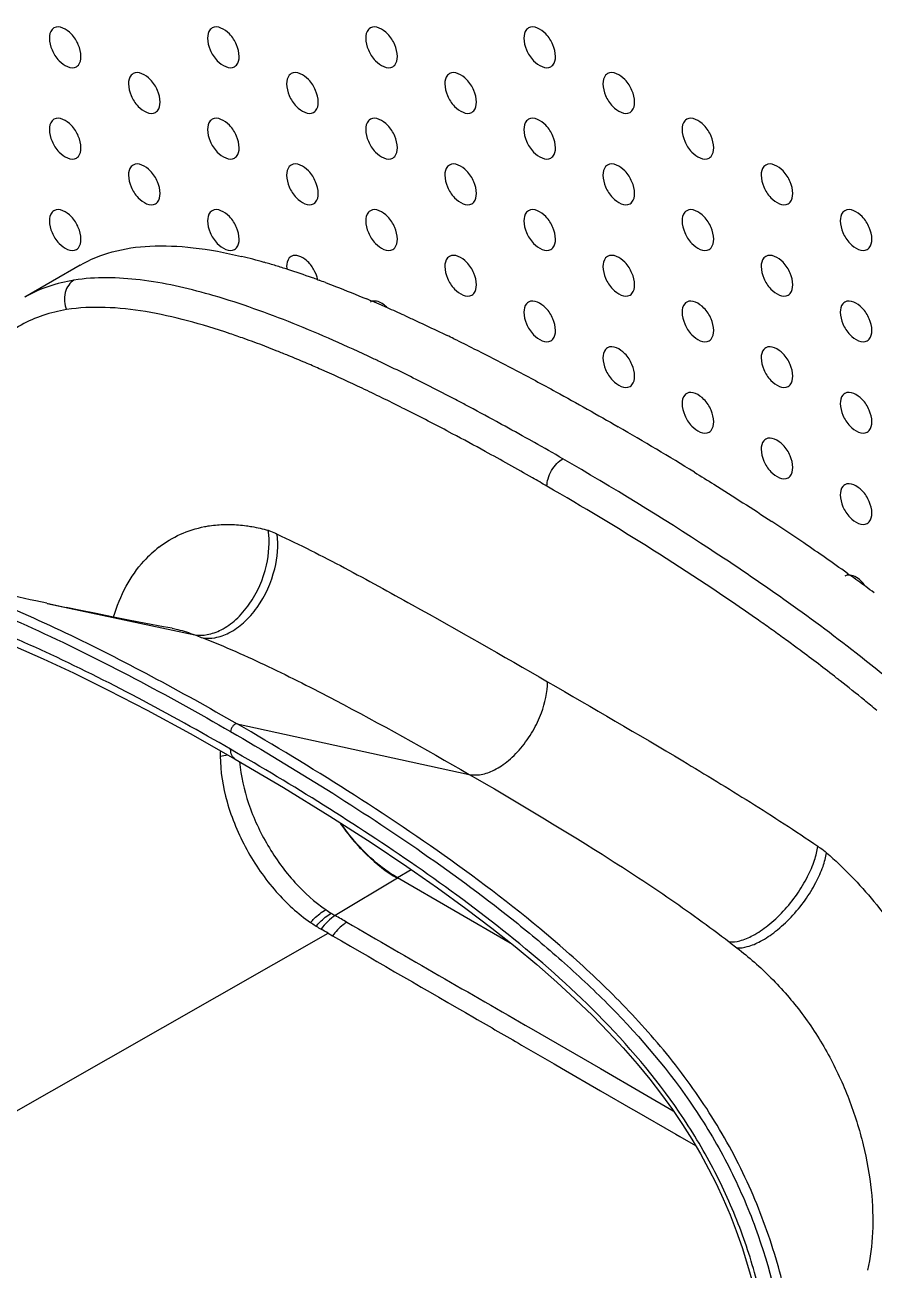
# Model space of a CAD drawing. Header units: millimetres. Extents: x 0 to 1189, y 0 to 841.
# Drawn here: x 313 to 351, y 363.6 to 419.3 of the extents above; entities that cross this region are included whole.
import ezdxf

# ---------------------------------------------------------------- set-up
doc = ezdxf.new("R2010")
doc.units = ezdxf.units.MM
doc.header["$LTSCALE"] = 65.395
doc.layers.get('0').update_dxf_attribs({"linetype": 'CONTINUOUS'})
doc.layers.add('AXIS', color=7, linetype='CONTINUOUS')

msp = doc.modelspace()

# ---------------------------------------------------------------- linework, layer by layer
at = {"color": 7, "linetype": 'Continuous'}
for p, q in [((315.464, 408.545), (312.999, 407.122)), ((326.087, 407.898), (326.149, 407.876)), ((326.087, 407.897), (326.149, 407.875)), ((349.753, 394.79), (349.882, 394.698)), ((349.753, 394.79), (349.882, 394.697)), ((313.981, 393.439), (314.838, 393.258)), ((329.649, 381.182), (334.688, 378.273))]:
    msp.add_line(p, q, dxfattribs=at)
at = {"color": 9, "linetype": 'Continuous'}
for p, q in [((324.87, 404.471), (324.766, 404.514)), ((324.87, 404.471), (324.766, 404.513)), ((326.403, 403.816), (326.238, 403.888)), ((326.403, 403.816), (326.238, 403.887)), ((329.948, 402.133), (329.884, 402.165)), ((329.948, 402.133), (329.884, 402.165)), ((334.312, 401.436), (334.088, 401.559)), ((334.312, 401.435), (334.088, 401.559)), ((332.106, 401.019), (331.856, 401.152)), ((332.106, 401.019), (331.856, 401.151)), ((335.774, 400.623), (335.541, 400.755)), ((335.774, 400.622), (335.541, 400.755)), ((313.997, 393.435), (320.599, 392.027)), ((347.65, 391.344), (347.527, 391.435)), ((347.65, 391.344), (347.527, 391.434)), ((322.487, 388.051), (332.864, 385.794)), ((329.649, 381.182), (330.268, 381.539)), ((329.649, 381.153), (326.871, 379.482)), ((304.618, 366.191), (326.554, 378.697)), ((326.554, 378.697), (326.757, 378.579)), ((335.626, 374.437), (338.732, 372.644)), ((335.2, 373.7), (336.658, 372.859)), ((336.658, 372.859), (336.989, 372.668)), ((336.989, 372.668), (338.736, 371.659)), ((338.732, 372.644), (340.619, 371.554)), ((338.736, 371.659), (340.179, 370.826)), ((340.619, 371.554), (341.986, 370.763)), ((340.179, 370.826), (340.237, 370.793)), ((340.237, 370.793), (342.101, 369.718)), ((342.101, 369.718), (342.272, 369.619)), ((342.101, 369.718), (342.272, 369.619)), ((342.272, 369.619), (342.983, 369.209))]:
    msp.add_line(p, q, dxfattribs=at)
at = {"color": 7, "linetype": 'Continuous'}
for points in [[(313.981, 393.439), (313.492, 393.544), (313.234, 393.6), (312.987, 393.655), (312.734, 393.711), (312.471, 393.77), (312.203, 393.831)], [(308.048, 393.099), (308.566, 392.958), (309.449, 392.688), (310.398, 392.363), (311.422, 391.976), (312.562, 391.509), (313.809, 390.961), (315.172, 390.325), (316.716, 389.564), (318.463, 388.659), (320.391, 387.614), (322.394, 386.48)], [(319.58, 392.321), (319.202, 392.391), (318.404, 392.543), (317.634, 392.692), (316.892, 392.838), (316.178, 392.982), (315.493, 393.122), (314.838, 393.258)], [(322.394, 386.48), (324.56, 385.203), (326.625, 383.932), (328.472, 382.747), (330.068, 381.679), (331.446, 380.719), (332.705, 379.804), (333.866, 378.924), (334.91, 378.097), (335.878, 377.294), (336.778, 376.51), (337.601, 375.755), (338.371, 375.012), (339.088, 374.282), (339.749, 373.569), (340.366, 372.864), (340.937, 372.17), (341.463, 371.489), (341.952, 370.813), (342.402, 370.148), (342.815, 369.494), (343.203, 368.835), (343.566, 368.171), (343.902, 367.506), (344.221, 366.822), (344.52, 366.119), (344.799, 365.4), (345.063, 364.649), (345.309, 363.866), (345.534, 363.054)]]:
    msp.add_lwpolyline(points, dxfattribs=at)
for centre, radius, start, end in [((316.883, 384.638), 24.984, 74.1794, 76.5794), ((315.781, 380.65), 29.122, 73.1643, 74.2323), ((314.956, 377.907), 31.987, 72.1755, 73.1729), ((313.592, 373.671), 36.436, 70.3327, 72.1727), ((312.008, 369.153), 41.224, 70.0299, 70.3723), ((311.294, 367.195), 43.308, 69.5411, 69.9397), ((305.566, 352.766), 58.834, 67.02921, 67.28988), ((304.526, 350.316), 61.495, 66.60745, 67.02801), ((303.415, 347.744), 64.297, 66.3527, 66.60865), ((301.91, 344.314), 68.043, 65.6577, 66.35066), ((292.089, 323.274), 91.263, 63.94578, 64.15797), ((266.892, 275.512), 145.273, 58.43919, 60.0042), ((282.768, 300.523), 115.646, 55.77182, 56.62571), ((290.095, 311.303), 102.611, 54.45119, 55.76864), ((296.992, 321.006), 90.707, 53.78304, 54.33233), ((299.268, 324.118), 86.851, 53.47287, 53.78126)]:
    msp.add_arc(centre, radius, start, end, dxfattribs=at)
at = {"color": 9, "linetype": 'Continuous'}
for centre, radius, start, end in [((315.877, 402.115), 5.775, 119.4736, 119.8874), ((315.881, 402.108), 5.783, 119.1568, 119.4736), ((313.475, 379.801), 28.519, 73.7535, 74.1529), ((310.027, 369.454), 38.024, 70.3691, 71.3787), ((302.895, 351.05), 57.765, 66.83235, 67.63993), ((300.799, 346.142), 63.101, 66.22511, 66.83589), ((292.946, 328.78), 83.57, 64.60634, 64.77715), ((288.378, 319.275), 94.115, 63.25946, 64.57553), ((295.626, 334.58), 75.768, 64.64562, 66.03408), ((290.92, 324.619), 86.784, 64.00414, 64.65363), ((281.045, 304.737), 110.398, 62.39958, 63.25557), ((287.418, 317.439), 94.773, 63.37918, 64.00394), ((278.105, 299.101), 116.755, 62.12891, 62.40244), ((274.82, 292.912), 123.761, 61.38728, 62.12422), ((280.306, 303.346), 110.558, 62.20792, 63.32009), ((268.706, 281.722), 136.512, 60.6866, 61.27637), ((273.567, 290.612), 124.966, 61.29989, 62.06701), ((265.939, 276.754), 140.785, 60.3021, 61.28552), ((261.755, 269.371), 150.685, 60.02345, 60.57945), ((260.072, 266.442), 152.649, 60.02572, 60.30674), ((322.19, 391.818), 5.223, 132.7257, 137.7819), ((322.058, 391.96), 5.028, 127.5498, 132.7177), ((291.797, 315.759), 93.984, 54.47224, 54.93049), ((294.127, 319.023), 89.973, 53.99133, 54.47214), ((295.866, 321.418), 87.013, 53.57937, 53.99062), ((299.784, 326.667), 80.463, 52.03085, 53.49612), ((303.776, 331.804), 73.958, 51.86682, 52.02012), ((307.3, 336.262), 68.275, 50.71868, 51.8834), ((310.635, 340.343), 63.004, 50.06379, 50.71635), ((327.374, 386.616), 5.643, 177.5987, 180.0245), ((321.484, 389.105), 2.504, 275.6675, 283.3136), ((231.586, 212.483), 192.27, 60.11372, 60.29229), ((238.335, 226.348), 176.047, 59.92676, 60.04487)]:
    msp.add_arc(centre, radius, start, end, dxfattribs=at)
at = {"color": 7, "linetype": 'Continuous'}
for points, knots in [([(315.464, 408.545), (315.913, 408.804), (316.933, 409.22), (318.66, 409.462), (320.612, 409.367), (321.969, 409.11), (322.682, 408.94)], [0, 0, 0, 0, 0.210385, 0.441023, 0.702336, 1, 1, 1, 1]), ([(326.432, 407.771), (326.584, 407.715), (327.203, 407.48), (327.818, 407.232), (328.28, 407.039)], [0, 0, 0, 0, 0.244367, 1, 1, 1, 1]), ([(329.956, 406.308), (330.114, 406.236), (330.755, 405.944), (331.392, 405.642), (331.87, 405.411)], [0, 0, 0, 0, 0.24613, 1, 1, 1, 1]), ([(332.174, 405.263), (332.474, 405.116), (333.698, 404.509), (334.91, 403.878), (335.819, 403.39)], [0, 0, 0, 0, 0.244916, 1, 1, 1, 1]), ([(335.819, 403.39), (336.127, 403.225), (337.368, 402.552), (338.599, 401.859), (339.519, 401.328)], [0, 0, 0, 0, 0.247209, 1, 1, 1, 1]), ([(342.928, 399.297), (343.22, 399.118), (344.381, 398.399), (345.531, 397.662), (346.385, 397.099)], [0, 0, 0, 0, 0.250715, 1, 1, 1, 1]), ([(320.953, 391.891), (321.132, 391.866), (321.54, 391.879), (322.175, 392.11), (322.824, 392.575), (323.621, 393.488), (324.234, 394.847), (324.337, 396.021), (324.272, 396.535)], [0, 0, 0, 0, 0.085079, 0.188727, 0.313883, 0.457389, 0.755832, 1, 1, 1, 1]), ([(322.487, 388.051), (322.457, 388.057), (322.381, 388.032), (322.284, 387.955), (322.221, 387.835), (322.196, 387.747), (322.196, 387.706)], [0, 0, 0, 0, 0.186596, 0.450629, 0.74933, 1, 1, 1, 1]), ([(327.077, 383.642), (327.434, 383.122), (328.204, 382.192), (329.155, 381.438), (329.649, 381.153)], [0, 0, 0, 0, 0.524751, 1, 1, 1, 1]), ([(329.649, 381.182), (329.415, 381.317), (328.439, 381.979), (327.632, 382.872), (327.115, 383.615)], [0, 0, 0, 0, 0.230328, 1, 1, 1, 1]), ([(344.482, 378.307), (344.64, 378.298), (345.013, 378.35), (345.605, 378.601), (346.264, 379.048), (346.927, 379.672), (347.522, 380.412), (347.988, 381.184), (348.298, 381.907), (348.416, 382.371), (348.447, 382.58)], [0, 0, 0, 0, 0.0766, 0.179295, 0.309716, 0.461181, 0.619661, 0.769055, 0.89742, 1, 1, 1, 1])]:
    msp.add_open_spline(points, degree=3, knots=knots, dxfattribs=at)
at = {"color": 9, "linetype": 'Continuous'}
for points, knots in [([(315.191, 407.877), (314.81, 407.816), (314.075, 407.64), (313.382, 407.336), (313.063, 407.158)], [0, 0, 0, 0, 0.514113, 1, 1, 1, 1]), ([(315.191, 407.877), (315.1, 407.824), (314.926, 407.66), (314.779, 407.319), (314.754, 406.931), (314.817, 406.676), (314.865, 406.561)], [0, 0, 0, 0, 0.216293, 0.471754, 0.744658, 1, 1, 1, 1]), ([(321.262, 407.235), (320.242, 407.525), (318.243, 407.98), (316.164, 408.034), (315.191, 407.877)], [0, 0, 0, 0, 0.518258, 1, 1, 1, 1]), ([(328.558, 404.382), (327.385, 404.934), (325.055, 405.966), (322.654, 406.831), (321.453, 407.18)], [0, 0, 0, 0, 0.509006, 1, 1, 1, 1]), ([(314.865, 406.561), (314.506, 406.503), (313.804, 406.337), (312.817, 405.903), (311.934, 405.283), (311.435, 404.761), (311.208, 404.479)], [0, 0, 0, 0, 0.25306, 0.500294, 0.747206, 1, 1, 1, 1]), ([(322.168, 405.487), (321.539, 405.699), (320.294, 406.081), (318.429, 406.5), (316.618, 406.704), (315.43, 406.652), (314.865, 406.561)], [0, 0, 0, 0, 0.267372, 0.524516, 0.769178, 1, 1, 1, 1]), ([(324.766, 404.514), (324.602, 404.581), (323.951, 404.843), (323.295, 405.092), (322.801, 405.268)], [0, 0, 0, 0, 0.252304, 1, 1, 1, 1]), ([(336.337, 398.674), (336.337, 398.785), (336.379, 399.03), (336.531, 399.379), (336.757, 399.685), (336.948, 399.843), (337.044, 399.899)], [0, 0, 0, 0, 0.227123, 0.500001, 0.772878, 1, 1, 1, 1]), ([(350.158, 391.21), (348.047, 392.86), (343.745, 395.877), (339.267, 398.615), (337.044, 399.899)], [0, 0, 0, 0, 0.510688, 1, 1, 1, 1]), ([(345.797, 392.68), (344.25, 393.766), (341.133, 395.825), (337.934, 397.752), (336.337, 398.674)], [0, 0, 0, 0, 0.506202, 1, 1, 1, 1]), ([(318.993, 395.947), (319.289, 396.173), (319.937, 396.564), (320.659, 396.793), (321.03, 396.866)], [0, 0, 0, 0, 0.496284, 1, 1, 1, 1]), ([(321.03, 396.866), (321.105, 396.88), (321.41, 396.933), (321.72, 396.959), (321.954, 396.963)], [0, 0, 0, 0, 0.245758, 1, 1, 1, 1]), ([(321.954, 396.963), (322.031, 396.965), (322.35, 396.965), (322.668, 396.938), (322.907, 396.905)], [0, 0, 0, 0, 0.24451, 1, 1, 1, 1]), ([(322.907, 396.905), (322.987, 396.894), (323.315, 396.842), (323.639, 396.767), (323.88, 396.7)], [0, 0, 0, 0, 0.24417, 1, 1, 1, 1]), ([(320.599, 392.027), (320.779, 392.001), (321.191, 392.014), (321.829, 392.246), (322.479, 392.713), (323.27, 393.633), (323.869, 395.003), (323.954, 396.183), (323.88, 396.7)], [0, 0, 0, 0, 0.085706, 0.189539, 0.31443, 0.457409, 0.755108, 1, 1, 1, 1]), ([(323.88, 396.7), (323.913, 396.689), (324.047, 396.644), (324.177, 396.585), (324.272, 396.535)], [0, 0, 0, 0, 0.240882, 1, 1, 1, 1]), ([(324.272, 396.535), (324.779, 396.3), (325.789, 395.805), (327.806, 394.758), (331.342, 392.818), (334.351, 391.094), (336.36, 389.935)], [0, 0, 0, 0, 0.121617, 0.245, 0.494853, 1, 1, 1, 1]), ([(322.187, 351.116), (320.738, 351.952), (317.835, 353.699), (313.522, 356.528), (309.226, 359.702), (305.024, 363.402), (301.88, 367.115), (299.857, 370.55), (298.308, 374.131), (297.425, 377.818), (297.039, 381.405), (296.948, 383.94), (297.032, 386.366), (297.304, 388.655), (297.808, 390.757), (298.612, 392.595), (299.635, 393.816), (300.633, 394.483), (301.736, 394.96), (303.297, 395.201), (305.26, 395.058), (307.299, 394.618), (310.124, 393.726), (313.685, 392.224), (317.949, 390.093), (320.777, 388.525), (322.195, 387.706)], [0, 0, 0, 0, 0.063856, 0.129237, 0.196758, 0.267516, 0.342543, 0.381155, 0.419274, 0.491064, 0.524657, 0.556885, 0.587785, 0.617187, 0.644723, 0.669992, 0.69312, 0.704298, 0.715508, 0.738739, 0.763691, 0.790275, 0.818159, 0.876637, 0.937515, 1, 1, 1, 1]), ([(316.961, 392.827), (317.103, 393.302), (317.463, 394.195), (318.014, 394.988), (318.322, 395.327)], [0, 0, 0, 0, 0.520007, 1, 1, 1, 1]), ([(307.223, 395.029), (307.854, 394.872), (309.122, 394.495), (311.669, 393.563), (314.864, 392.14), (318.686, 390.193), (321.218, 388.783), (322.487, 388.051)], [0, 0, 0, 0, 0.115924, 0.235638, 0.483338, 0.73884, 1, 1, 1, 1]), ([(322.195, 386.916), (320.826, 387.707), (318.094, 389.223), (314.63, 390.961), (311.863, 392.181), (309.822, 392.975), (307.807, 393.617), (305.835, 394.053), (303.935, 394.206), (302.419, 393.997), (301.339, 393.566), (300.358, 392.957), (299.331, 391.825), (298.51, 390.085), (297.995, 388.077), (297.715, 385.876), (297.602, 382.682), (297.856, 379.329), (298.555, 375.895), (299.399, 373.219), (300.584, 370.584), (302.575, 367.289), (305.624, 363.725), (309.685, 360.168), (313.834, 357.116), (317.996, 354.39), (320.798, 352.707), (322.196, 351.9)], [0, 0, 0, 0, 0.062487, 0.123395, 0.153042, 0.181947, 0.209873, 0.236518, 0.261551, 0.284888, 0.29613, 0.307303, 0.330269, 0.355281, 0.382602, 0.411892, 0.442777, 0.508767, 0.544103, 0.58109, 0.619348, 0.657981, 0.732872, 0.803487, 0.870897, 0.9362, 1, 1, 1, 1]), ([(319.58, 392.321), (319.663, 392.305), (320.009, 392.231), (320.348, 392.123), (320.599, 392.027)], [0, 0, 0, 0, 0.240122, 1, 1, 1, 1]), ([(320.599, 392.027), (320.625, 392.017), (320.744, 391.972), (320.862, 391.926), (320.953, 391.891)], [0, 0, 0, 0, 0.224804, 1, 1, 1, 1]), ([(320.953, 391.891), (321.945, 391.507), (323.935, 390.618), (327.915, 388.598), (330.883, 386.936), (332.864, 385.794)], [0, 0, 0, 0, 0.238233, 0.487754, 1, 1, 1, 1]), ([(352.932, 388.921), (352.703, 389.121), (351.795, 389.903), (350.863, 390.658), (350.158, 391.21)], [0, 0, 0, 0, 0.253443, 1, 1, 1, 1]), ([(332.864, 385.794), (333.015, 385.761), (333.378, 385.757), (333.96, 385.948), (334.589, 386.355), (335.199, 386.962), (335.719, 387.708), (336.185, 388.688), (336.36, 389.462), (336.36, 389.935)], [0, 0, 0, 0, 0.078245, 0.178658, 0.305058, 0.453172, 0.61046, 0.761172, 1, 1, 1, 1]), ([(336.36, 389.935), (338.383, 388.766), (341.423, 386.998), (344.941, 384.866), (346.95, 383.587), (347.951, 382.924), (348.447, 382.58)], [0, 0, 0, 0, 0.495295, 0.745465, 0.871952, 1, 1, 1, 1]), ([(347.315, 349.472), (347.51, 350.325), (347.771, 352.116), (347.89, 354.896), (347.776, 357.824), (347.396, 360.885), (346.677, 364.054), (345.524, 367.255), (343.9, 370.339), (341.884, 373.163), (339.625, 375.671), (336.503, 378.594), (332.45, 381.748), (327.492, 385.071), (324.152, 387.089), (322.487, 388.051)], [0, 0, 0, 0, 0.05296, 0.109121, 0.168103, 0.230024, 0.295425, 0.364313, 0.435208, 0.505565, 0.573607, 0.639084, 0.764028, 0.883718, 1, 1, 1, 1]), ([(322.195, 387.706), (323.643, 386.87), (326.543, 385.126), (330.849, 382.299), (334.388, 379.691), (337.157, 377.358), (339.935, 374.742), (342.485, 371.736), (344.512, 368.309), (346.067, 364.733), (346.956, 361.049), (347.347, 357.464), (347.442, 354.929), (347.362, 352.504), (347.094, 350.213), (346.599, 348.109), (345.918, 346.538), (345.176, 345.5), (344.533, 344.86), (343.799, 344.358), (342.703, 343.872), (341.148, 343.618), (339.189, 343.75), (337.155, 344.183), (335.073, 344.833), (332.963, 345.644), (330.101, 346.895), (326.518, 348.684), (323.693, 350.248), (322.277, 351.064)], [0, 0, 0, 0, 0.063844, 0.129213, 0.19671, 0.231592, 0.267462, 0.342452, 0.381061, 0.419207, 0.491043, 0.524643, 0.556906, 0.587829, 0.617258, 0.644856, 0.670163, 0.682016, 0.693417, 0.704601, 0.715801, 0.738988, 0.763885, 0.790423, 0.818267, 0.847108, 0.876706, 0.937546, 1, 1, 1, 1]), ([(322.196, 351.9), (323.566, 351.109), (326.297, 349.593), (330.414, 347.53), (333.854, 346.072), (336.583, 345.2), (338.554, 344.765), (340.454, 344.611), (341.97, 344.82), (343.05, 345.251), (344.031, 345.859), (345.059, 346.99), (345.879, 348.729), (346.395, 350.736), (346.674, 352.937), (346.788, 356.129), (346.535, 359.481), (345.837, 362.915), (344.995, 365.589), (343.811, 368.224), (341.821, 371.521), (338.772, 375.086), (334.711, 378.645), (330.561, 381.698), (326.397, 384.425), (323.594, 386.109), (322.195, 386.916)], [0, 0, 0, 0, 0.062483, 0.123382, 0.181912, 0.209841, 0.23648, 0.261514, 0.284851, 0.29609, 0.307261, 0.330221, 0.355225, 0.382536, 0.411818, 0.442695, 0.508667, 0.543993, 0.58097, 0.619218, 0.657845, 0.732758, 0.803406, 0.870844, 0.936174, 1, 1, 1, 1]), ([(322.394, 386.48), (322.329, 386.518), (322.218, 386.657), (322.196, 386.826), (322.196, 386.916)], [0, 0, 0, 0, 0.453018, 1, 1, 1, 1]), ([(321.732, 386.614), (321.731, 385.923), (321.978, 384.466), (322.847, 382.402), (324.117, 380.561), (325.202, 379.565), (325.77, 379.179)], [0, 0, 0, 0, 0.237074, 0.500376, 0.763979, 1, 1, 1, 1]), ([(322.6, 386.358), (322.654, 385.725), (322.952, 384.419), (323.801, 382.588), (324.974, 380.969), (325.95, 380.092), (326.46, 379.746)], [0, 0, 0, 0, 0.242471, 0.504926, 0.765093, 1, 1, 1, 1]), ([(332.864, 385.794), (334.863, 384.639), (337.839, 382.866), (341.705, 380.354), (343.576, 379.01), (344.482, 378.307)], [0, 0, 0, 0, 0.500801, 0.75107, 1, 1, 1, 1]), ([(344.827, 378.039), (344.984, 378.032), (345.355, 378.089), (345.946, 378.343), (346.607, 378.79), (347.276, 379.412), (347.879, 380.147), (348.355, 380.912), (348.677, 381.627), (348.804, 382.086), (348.839, 382.293)], [0, 0, 0, 0, 0.076265, 0.179093, 0.309934, 0.46187, 0.620658, 0.770055, 0.898078, 1, 1, 1, 1]), ([(348.447, 382.58), (348.481, 382.559), (348.616, 382.47), (348.745, 382.372), (348.839, 382.293)], [0, 0, 0, 0, 0.242502, 1, 1, 1, 1]), ([(348.839, 382.293), (349.6, 381.627), (351.043, 380.126), (352.868, 377.556), (354.369, 374.75), (355.124, 372.766), (355.422, 371.766)], [0, 0, 0, 0, 0.241588, 0.494927, 0.750569, 1, 1, 1, 1]), ([(325.77, 379.179), (325.822, 379.238), (326.028, 379.454), (326.267, 379.641), (326.46, 379.746)], [0, 0, 0, 0, 0.264506, 1, 1, 1, 1]), ([(326.025, 379.011), (326.075, 379.072), (326.273, 379.292), (326.506, 379.484), (326.696, 379.591)], [0, 0, 0, 0, 0.264896, 1, 1, 1, 1]), ([(326.696, 379.591), (326.709, 379.582), (326.766, 379.543), (326.825, 379.508), (326.871, 379.482)], [0, 0, 0, 0, 0.232929, 1, 1, 1, 1]), ([(325.77, 379.179), (325.79, 379.166), (325.875, 379.111), (325.959, 379.054), (326.025, 379.011)], [0, 0, 0, 0, 0.23062, 1, 1, 1, 1]), ([(326.871, 379.482), (326.753, 379.409), (326.524, 379.223), (326.331, 379.002), (326.24, 378.879)], [0, 0, 0, 0, 0.475592, 1, 1, 1, 1]), ([(327.391, 379.185), (327.333, 379.15), (327.093, 378.981), (326.891, 378.761), (326.757, 378.579)], [0, 0, 0, 0, 0.22954, 1, 1, 1, 1]), ([(326.757, 378.579), (328.868, 377.358), (331.682, 375.732), (334.497, 374.106), (335.2, 373.7)], [0, 0, 0, 0, 0.7502, 1, 1, 1, 1]), ([(344.482, 378.307), (344.512, 378.283), (344.627, 378.193), (344.742, 378.104), (344.827, 378.039)], [0, 0, 0, 0, 0.262641, 1, 1, 1, 1]), ([(344.827, 378.039), (345.366, 377.631), (346.407, 376.716), (347.787, 375.12), (348.958, 373.297), (349.871, 371.319), (350.511, 369.279), (350.869, 367.271), (350.945, 365.386), (350.796, 364.19), (350.661, 363.642)], [0, 0, 0, 0, 0.124295, 0.254123, 0.387367, 0.521734, 0.653886, 0.779886, 0.896129, 1, 1, 1, 1]), ([(322.473, 352.722), (320.925, 353.616), (317.826, 355.486), (313.236, 358.54), (308.707, 362.003), (305.904, 364.693), (304.618, 366.191)], [0, 0, 0, 0, 0.238825, 0.483501, 0.736185, 1, 1, 1, 1])]:
    msp.add_open_spline(points, degree=3, knots=knots, dxfattribs=at)
for points in [[(326.46, 379.746), (326.539, 379.694), (326.617, 379.642), (326.696, 379.591)], [(326.025, 379.011), (326.094, 378.964), (326.167, 378.921), (326.24, 378.879)], [(327.391, 379.184), (330.136, 377.603), (332.881, 376.021), (335.626, 374.437)]]:
    msp.add_open_spline(points, degree=3, dxfattribs=at)
at = {"layer": 'AXIS', "color": 7, "linetype": 'Continuous'}
for points, knots in [([(314.299, 419.149), (314.267, 419.13), (314.132, 419.016), (314.093, 418.825), (314.093, 418.691)], [0, 0, 0, 0, 0.220867, 1, 1, 1, 1]), ([(315.507, 417.875), (315.507, 418.054), (315.401, 418.428), (315.088, 418.955), (314.534, 419.285), (314.299, 419.149)], [0, 0, 0, 0, 0.277753, 0.577543, 1, 1, 1, 1]), ([(321.37, 419.149), (321.338, 419.13), (321.203, 419.016), (321.164, 418.825), (321.164, 418.691)], [0, 0, 0, 0, 0.220867, 1, 1, 1, 1]), ([(322.578, 417.875), (322.578, 418.054), (322.472, 418.428), (322.159, 418.955), (321.606, 419.285), (321.37, 419.149)], [0, 0, 0, 0, 0.277753, 0.577543, 1, 1, 1, 1]), ([(328.442, 419.149), (328.409, 419.13), (328.274, 419.016), (328.235, 418.826), (328.235, 418.691)], [0, 0, 0, 0, 0.220867, 1, 1, 1, 1]), ([(329.649, 417.875), (329.649, 418.054), (329.543, 418.428), (329.23, 418.955), (328.677, 419.285), (328.442, 419.149)], [0, 0, 0, 0, 0.277753, 0.577543, 1, 1, 1, 1]), ([(335.513, 419.149), (335.48, 419.13), (335.345, 419.016), (335.306, 418.826), (335.306, 418.691)], [0, 0, 0, 0, 0.220867, 1, 1, 1, 1]), ([(336.72, 417.875), (336.72, 418.054), (336.614, 418.429), (336.302, 418.955), (335.748, 419.285), (335.513, 419.149)], [0, 0, 0, 0, 0.277753, 0.577543, 1, 1, 1, 1]), ([(314.093, 418.691), (314.093, 418.513), (314.199, 418.138), (314.512, 417.611), (315.066, 417.281), (315.301, 417.417)], [0, 0, 0, 0, 0.277753, 0.577543, 1, 1, 1, 1]), ([(321.164, 418.691), (321.164, 418.513), (321.27, 418.138), (321.583, 417.611), (322.137, 417.281), (322.372, 417.418)], [0, 0, 0, 0, 0.277753, 0.577543, 1, 1, 1, 1]), ([(328.235, 418.691), (328.235, 418.513), (328.341, 418.138), (328.654, 417.612), (329.208, 417.281), (329.443, 417.418)], [0, 0, 0, 0, 0.277753, 0.577543, 1, 1, 1, 1]), ([(335.306, 418.691), (335.306, 418.513), (335.412, 418.138), (335.725, 417.612), (336.279, 417.281), (336.514, 417.418)], [0, 0, 0, 0, 0.277753, 0.577543, 1, 1, 1, 1]), ([(315.301, 417.417), (315.334, 417.437), (315.468, 417.55), (315.507, 417.741), (315.507, 417.875)], [0, 0, 0, 0, 0.220867, 1, 1, 1, 1]), ([(322.372, 417.418), (322.405, 417.437), (322.539, 417.55), (322.578, 417.741), (322.578, 417.875)], [0, 0, 0, 0, 0.220867, 1, 1, 1, 1]), ([(329.443, 417.418), (329.476, 417.437), (329.61, 417.55), (329.649, 417.741), (329.649, 417.875)], [0, 0, 0, 0, 0.220867, 1, 1, 1, 1]), ([(336.514, 417.418), (336.547, 417.437), (336.681, 417.55), (336.72, 417.741), (336.72, 417.875)], [0, 0, 0, 0, 0.220867, 1, 1, 1, 1]), ([(317.835, 417.107), (317.802, 417.088), (317.668, 416.975), (317.629, 416.784), (317.629, 416.65)], [0, 0, 0, 0, 0.220867, 1, 1, 1, 1]), ([(319.043, 415.834), (319.043, 416.012), (318.937, 416.387), (318.624, 416.914), (318.07, 417.244), (317.835, 417.107)], [0, 0, 0, 0, 0.277753, 0.577543, 1, 1, 1, 1]), ([(324.906, 417.108), (324.873, 417.088), (324.739, 416.975), (324.7, 416.784), (324.7, 416.65)], [0, 0, 0, 0, 0.220867, 1, 1, 1, 1]), ([(326.114, 415.834), (326.114, 416.012), (326.008, 416.387), (325.695, 416.914), (325.141, 417.244), (324.906, 417.108)], [0, 0, 0, 0, 0.277753, 0.577543, 1, 1, 1, 1]), ([(331.977, 417.108), (331.944, 417.088), (331.81, 416.975), (331.771, 416.784), (331.771, 416.65)], [0, 0, 0, 0, 0.220867, 1, 1, 1, 1]), ([(333.185, 415.834), (333.185, 416.012), (333.079, 416.387), (332.766, 416.914), (332.212, 417.244), (331.977, 417.108)], [0, 0, 0, 0, 0.277753, 0.577543, 1, 1, 1, 1]), ([(339.048, 417.108), (339.015, 417.089), (338.881, 416.975), (338.842, 416.784), (338.842, 416.65)], [0, 0, 0, 0, 0.220867, 1, 1, 1, 1]), ([(340.256, 415.834), (340.256, 416.013), (340.15, 416.387), (339.837, 416.914), (339.283, 417.244), (339.048, 417.108)], [0, 0, 0, 0, 0.277753, 0.577543, 1, 1, 1, 1]), ([(317.629, 416.65), (317.629, 416.471), (317.735, 416.097), (318.047, 415.57), (318.601, 415.24), (318.836, 415.376)], [0, 0, 0, 0, 0.277753, 0.577543, 1, 1, 1, 1]), ([(324.7, 416.65), (324.7, 416.471), (324.806, 416.097), (325.118, 415.57), (325.672, 415.24), (325.907, 415.376)], [0, 0, 0, 0, 0.277753, 0.577543, 1, 1, 1, 1]), ([(331.771, 416.65), (331.771, 416.471), (331.877, 416.097), (332.19, 415.57), (332.743, 415.24), (332.978, 415.376)], [0, 0, 0, 0, 0.277753, 0.577543, 1, 1, 1, 1]), ([(338.842, 416.65), (338.842, 416.471), (338.948, 416.097), (339.261, 415.57), (339.814, 415.24), (340.05, 415.376)], [0, 0, 0, 0, 0.277753, 0.577543, 1, 1, 1, 1]), ([(318.836, 415.376), (318.869, 415.395), (319.004, 415.509), (319.043, 415.699), (319.043, 415.834)], [0, 0, 0, 0, 0.220867, 1, 1, 1, 1]), ([(325.907, 415.376), (325.94, 415.395), (326.075, 415.509), (326.114, 415.7), (326.114, 415.834)], [0, 0, 0, 0, 0.220867, 1, 1, 1, 1]), ([(332.978, 415.376), (333.011, 415.395), (333.146, 415.509), (333.185, 415.7), (333.185, 415.834)], [0, 0, 0, 0, 0.220867, 1, 1, 1, 1]), ([(340.05, 415.376), (340.082, 415.396), (340.217, 415.509), (340.256, 415.7), (340.256, 415.834)], [0, 0, 0, 0, 0.220867, 1, 1, 1, 1]), ([(315.507, 413.792), (315.507, 413.971), (315.401, 414.346), (315.088, 414.872), (314.534, 415.203), (314.299, 415.066)], [0, 0, 0, 0, 0.277753, 0.577543, 1, 1, 1, 1]), ([(322.578, 413.792), (322.578, 413.971), (322.472, 414.346), (322.159, 414.872), (321.606, 415.203), (321.37, 415.066)], [0, 0, 0, 0, 0.277753, 0.577543, 1, 1, 1, 1]), ([(329.649, 413.792), (329.649, 413.971), (329.543, 414.346), (329.23, 414.872), (328.677, 415.203), (328.442, 415.066)], [0, 0, 0, 0, 0.277753, 0.577543, 1, 1, 1, 1]), ([(336.72, 413.792), (336.72, 413.971), (336.614, 414.346), (336.302, 414.872), (335.748, 415.203), (335.513, 415.066)], [0, 0, 0, 0, 0.277753, 0.577543, 1, 1, 1, 1]), ([(343.791, 413.793), (343.791, 413.971), (343.685, 414.346), (343.373, 414.872), (342.819, 415.203), (342.584, 415.066)], [0, 0, 0, 0, 0.277753, 0.577543, 1, 1, 1, 1]), ([(314.299, 415.066), (314.267, 415.047), (314.132, 414.934), (314.093, 414.743), (314.093, 414.609)], [0, 0, 0, 0, 0.220867, 1, 1, 1, 1]), ([(314.093, 414.609), (314.093, 414.43), (314.199, 414.055), (314.512, 413.529), (315.066, 413.198), (315.301, 413.335)], [0, 0, 0, 0, 0.277753, 0.577543, 1, 1, 1, 1]), ([(321.37, 415.066), (321.338, 415.047), (321.203, 414.934), (321.164, 414.743), (321.164, 414.609)], [0, 0, 0, 0, 0.220867, 1, 1, 1, 1]), ([(321.164, 414.609), (321.164, 414.43), (321.27, 414.055), (321.583, 413.529), (322.137, 413.198), (322.372, 413.335)], [0, 0, 0, 0, 0.277753, 0.577543, 1, 1, 1, 1]), ([(328.442, 415.066), (328.409, 415.047), (328.274, 414.934), (328.235, 414.743), (328.235, 414.609)], [0, 0, 0, 0, 0.220867, 1, 1, 1, 1]), ([(328.235, 414.609), (328.235, 414.43), (328.341, 414.055), (328.654, 413.529), (329.208, 413.198), (329.443, 413.335)], [0, 0, 0, 0, 0.277753, 0.577543, 1, 1, 1, 1]), ([(335.513, 415.066), (335.48, 415.047), (335.345, 414.934), (335.306, 414.743), (335.306, 414.609)], [0, 0, 0, 0, 0.220867, 1, 1, 1, 1]), ([(335.306, 414.609), (335.306, 414.43), (335.412, 414.055), (335.725, 413.529), (336.279, 413.198), (336.514, 413.335)], [0, 0, 0, 0, 0.277753, 0.577543, 1, 1, 1, 1]), ([(342.584, 415.066), (342.551, 415.047), (342.416, 414.934), (342.377, 414.743), (342.377, 414.609)], [0, 0, 0, 0, 0.220867, 1, 1, 1, 1]), ([(342.377, 414.609), (342.377, 414.43), (342.483, 414.055), (342.796, 413.529), (343.35, 413.199), (343.585, 413.335)], [0, 0, 0, 0, 0.277753, 0.577543, 1, 1, 1, 1]), ([(315.301, 413.335), (315.334, 413.354), (315.468, 413.468), (315.507, 413.658), (315.507, 413.792)], [0, 0, 0, 0, 0.220867, 1, 1, 1, 1]), ([(322.372, 413.335), (322.405, 413.354), (322.539, 413.468), (322.578, 413.658), (322.578, 413.792)], [0, 0, 0, 0, 0.220867, 1, 1, 1, 1]), ([(329.443, 413.335), (329.476, 413.354), (329.61, 413.468), (329.649, 413.658), (329.649, 413.792)], [0, 0, 0, 0, 0.220867, 1, 1, 1, 1]), ([(336.514, 413.335), (336.547, 413.354), (336.681, 413.468), (336.72, 413.658), (336.72, 413.792)], [0, 0, 0, 0, 0.220867, 1, 1, 1, 1]), ([(343.585, 413.335), (343.618, 413.354), (343.752, 413.468), (343.791, 413.658), (343.791, 413.793)], [0, 0, 0, 0, 0.220867, 1, 1, 1, 1]), ([(317.835, 413.025), (317.802, 413.006), (317.668, 412.892), (317.629, 412.702), (317.629, 412.568)], [0, 0, 0, 0, 0.220867, 1, 1, 1, 1]), ([(319.043, 411.751), (319.043, 411.93), (318.937, 412.305), (318.624, 412.831), (318.07, 413.162), (317.835, 413.025)], [0, 0, 0, 0, 0.277753, 0.577543, 1, 1, 1, 1]), ([(324.906, 413.025), (324.873, 413.006), (324.739, 412.892), (324.7, 412.702), (324.7, 412.568)], [0, 0, 0, 0, 0.220867, 1, 1, 1, 1]), ([(326.114, 411.751), (326.114, 411.93), (326.008, 412.305), (325.695, 412.831), (325.141, 413.162), (324.906, 413.025)], [0, 0, 0, 0, 0.277753, 0.577543, 1, 1, 1, 1]), ([(331.977, 413.025), (331.944, 413.006), (331.81, 412.893), (331.771, 412.702), (331.771, 412.568)], [0, 0, 0, 0, 0.220867, 1, 1, 1, 1]), ([(333.185, 411.751), (333.185, 411.93), (333.079, 412.305), (332.766, 412.831), (332.212, 413.162), (331.977, 413.025)], [0, 0, 0, 0, 0.277753, 0.577543, 1, 1, 1, 1]), ([(339.048, 413.025), (339.015, 413.006), (338.881, 412.893), (338.842, 412.702), (338.842, 412.568)], [0, 0, 0, 0, 0.220867, 1, 1, 1, 1]), ([(340.256, 411.751), (340.256, 411.93), (340.15, 412.305), (339.837, 412.831), (339.283, 413.162), (339.048, 413.025)], [0, 0, 0, 0, 0.277753, 0.577543, 1, 1, 1, 1]), ([(346.119, 413.025), (346.086, 413.006), (345.952, 412.893), (345.913, 412.702), (345.913, 412.568)], [0, 0, 0, 0, 0.220867, 1, 1, 1, 1]), ([(347.327, 411.751), (347.327, 411.93), (347.221, 412.305), (346.908, 412.831), (346.354, 413.162), (346.119, 413.025)], [0, 0, 0, 0, 0.277753, 0.577543, 1, 1, 1, 1]), ([(317.629, 412.568), (317.629, 412.389), (317.735, 412.014), (318.047, 411.488), (318.601, 411.157), (318.836, 411.294)], [0, 0, 0, 0, 0.277753, 0.577543, 1, 1, 1, 1]), ([(324.7, 412.568), (324.7, 412.389), (324.806, 412.014), (325.118, 411.488), (325.672, 411.157), (325.907, 411.294)], [0, 0, 0, 0, 0.277753, 0.577543, 1, 1, 1, 1]), ([(331.771, 412.568), (331.771, 412.389), (331.877, 412.014), (332.19, 411.488), (332.743, 411.157), (332.978, 411.294)], [0, 0, 0, 0, 0.277753, 0.577543, 1, 1, 1, 1]), ([(338.842, 412.568), (338.842, 412.389), (338.948, 412.014), (339.261, 411.488), (339.814, 411.157), (340.05, 411.294)], [0, 0, 0, 0, 0.277753, 0.577543, 1, 1, 1, 1]), ([(345.913, 412.568), (345.913, 412.389), (346.019, 412.014), (346.332, 411.488), (346.886, 411.157), (347.121, 411.294)], [0, 0, 0, 0, 0.277753, 0.577543, 1, 1, 1, 1]), ([(318.836, 411.294), (318.869, 411.313), (319.004, 411.426), (319.043, 411.617), (319.043, 411.751)], [0, 0, 0, 0, 0.220867, 1, 1, 1, 1]), ([(325.907, 411.294), (325.94, 411.313), (326.075, 411.426), (326.114, 411.617), (326.114, 411.751)], [0, 0, 0, 0, 0.220867, 1, 1, 1, 1]), ([(332.978, 411.294), (333.011, 411.313), (333.146, 411.426), (333.185, 411.617), (333.185, 411.751)], [0, 0, 0, 0, 0.220867, 1, 1, 1, 1]), ([(340.05, 411.294), (340.082, 411.313), (340.217, 411.426), (340.256, 411.617), (340.256, 411.751)], [0, 0, 0, 0, 0.220867, 1, 1, 1, 1]), ([(347.121, 411.294), (347.153, 411.313), (347.288, 411.427), (347.327, 411.617), (347.327, 411.751)], [0, 0, 0, 0, 0.220867, 1, 1, 1, 1]), ([(314.299, 410.984), (314.267, 410.965), (314.132, 410.851), (314.093, 410.66), (314.093, 410.526)], [0, 0, 0, 0, 0.220867, 1, 1, 1, 1]), ([(315.507, 409.71), (315.507, 409.889), (315.401, 410.263), (315.088, 410.79), (314.534, 411.12), (314.299, 410.984)], [0, 0, 0, 0, 0.277753, 0.577543, 1, 1, 1, 1]), ([(321.37, 410.984), (321.338, 410.965), (321.203, 410.851), (321.164, 410.66), (321.164, 410.526)], [0, 0, 0, 0, 0.220867, 1, 1, 1, 1]), ([(322.578, 409.71), (322.578, 409.889), (322.472, 410.263), (322.159, 410.79), (321.606, 411.12), (321.37, 410.984)], [0, 0, 0, 0, 0.277753, 0.577543, 1, 1, 1, 1]), ([(328.442, 410.984), (328.409, 410.965), (328.274, 410.851), (328.235, 410.661), (328.235, 410.526)], [0, 0, 0, 0, 0.220867, 1, 1, 1, 1]), ([(329.649, 409.71), (329.649, 409.889), (329.543, 410.263), (329.23, 410.79), (328.677, 411.12), (328.442, 410.984)], [0, 0, 0, 0, 0.277753, 0.577543, 1, 1, 1, 1]), ([(335.513, 410.984), (335.48, 410.965), (335.345, 410.851), (335.306, 410.661), (335.306, 410.526)], [0, 0, 0, 0, 0.220867, 1, 1, 1, 1]), ([(336.72, 409.71), (336.72, 409.889), (336.614, 410.264), (336.302, 410.79), (335.748, 411.12), (335.513, 410.984)], [0, 0, 0, 0, 0.277753, 0.577543, 1, 1, 1, 1]), ([(342.584, 410.984), (342.551, 410.965), (342.416, 410.851), (342.377, 410.661), (342.377, 410.527)], [0, 0, 0, 0, 0.220867, 1, 1, 1, 1]), ([(343.791, 409.71), (343.791, 409.889), (343.685, 410.264), (343.373, 410.79), (342.819, 411.121), (342.584, 410.984)], [0, 0, 0, 0, 0.277753, 0.577543, 1, 1, 1, 1]), ([(349.655, 410.984), (349.622, 410.965), (349.487, 410.851), (349.448, 410.661), (349.448, 410.527)], [0, 0, 0, 0, 0.220867, 1, 1, 1, 1]), ([(350.863, 409.71), (350.863, 409.889), (350.756, 410.264), (350.444, 410.79), (349.89, 411.121), (349.655, 410.984)], [0, 0, 0, 0, 0.277753, 0.577543, 1, 1, 1, 1]), ([(314.093, 410.526), (314.093, 410.348), (314.199, 409.973), (314.512, 409.446), (315.066, 409.116), (315.301, 409.252)], [0, 0, 0, 0, 0.277753, 0.577543, 1, 1, 1, 1]), ([(321.164, 410.526), (321.164, 410.348), (321.27, 409.973), (321.583, 409.446), (322.137, 409.116), (322.372, 409.253)], [0, 0, 0, 0, 0.277753, 0.577543, 1, 1, 1, 1]), ([(328.235, 410.526), (328.235, 410.348), (328.341, 409.973), (328.654, 409.447), (329.208, 409.116), (329.443, 409.253)], [0, 0, 0, 0, 0.277753, 0.577543, 1, 1, 1, 1]), ([(335.306, 410.526), (335.306, 410.348), (335.412, 409.973), (335.725, 409.447), (336.279, 409.116), (336.514, 409.253)], [0, 0, 0, 0, 0.277753, 0.577543, 1, 1, 1, 1]), ([(342.377, 410.527), (342.377, 410.348), (342.483, 409.973), (342.796, 409.447), (343.35, 409.116), (343.585, 409.253)], [0, 0, 0, 0, 0.277753, 0.577543, 1, 1, 1, 1]), ([(349.448, 410.527), (349.448, 410.348), (349.555, 409.973), (349.867, 409.447), (350.421, 409.116), (350.656, 409.253)], [0, 0, 0, 0, 0.277753, 0.577543, 1, 1, 1, 1]), ([(315.301, 409.252), (315.334, 409.272), (315.468, 409.385), (315.507, 409.576), (315.507, 409.71)], [0, 0, 0, 0, 0.220867, 1, 1, 1, 1]), ([(322.372, 409.253), (322.405, 409.272), (322.539, 409.385), (322.578, 409.576), (322.578, 409.71)], [0, 0, 0, 0, 0.220867, 1, 1, 1, 1]), ([(329.443, 409.253), (329.476, 409.272), (329.61, 409.385), (329.649, 409.576), (329.649, 409.71)], [0, 0, 0, 0, 0.220867, 1, 1, 1, 1]), ([(336.514, 409.253), (336.547, 409.272), (336.681, 409.385), (336.72, 409.576), (336.72, 409.71)], [0, 0, 0, 0, 0.220867, 1, 1, 1, 1]), ([(343.585, 409.253), (343.618, 409.272), (343.752, 409.385), (343.791, 409.576), (343.791, 409.71)], [0, 0, 0, 0, 0.220867, 1, 1, 1, 1]), ([(350.656, 409.253), (350.689, 409.272), (350.824, 409.385), (350.863, 409.576), (350.863, 409.71)], [0, 0, 0, 0, 0.220867, 1, 1, 1, 1]), ([(326.089, 407.897), (326.055, 408.062), (325.919, 408.383), (325.595, 408.827), (325.109, 409.061), (324.906, 408.943)], [0, 0, 0, 0, 0.294811, 0.589023, 1, 1, 1, 1]), ([(333.185, 407.669), (333.185, 407.847), (333.079, 408.222), (332.766, 408.749), (332.212, 409.079), (331.977, 408.943)], [0, 0, 0, 0, 0.277753, 0.577543, 1, 1, 1, 1]), ([(340.256, 407.669), (340.256, 407.848), (340.15, 408.222), (339.837, 408.749), (339.283, 409.079), (339.048, 408.943)], [0, 0, 0, 0, 0.277753, 0.577543, 1, 1, 1, 1]), ([(347.327, 407.669), (347.327, 407.848), (347.221, 408.222), (346.908, 408.749), (346.354, 409.079), (346.119, 408.943)], [0, 0, 0, 0, 0.277753, 0.577543, 1, 1, 1, 1]), ([(324.906, 408.943), (324.873, 408.923), (324.739, 408.81), (324.7, 408.619), (324.7, 408.485)], [0, 0, 0, 0, 0.220867, 1, 1, 1, 1]), ([(331.977, 408.943), (331.944, 408.923), (331.81, 408.81), (331.771, 408.619), (331.771, 408.485)], [0, 0, 0, 0, 0.220867, 1, 1, 1, 1]), ([(331.771, 408.485), (331.771, 408.306), (331.877, 407.932), (332.19, 407.405), (332.743, 407.075), (332.978, 407.211)], [0, 0, 0, 0, 0.277753, 0.577543, 1, 1, 1, 1]), ([(339.048, 408.943), (339.015, 408.924), (338.881, 408.81), (338.842, 408.619), (338.842, 408.485)], [0, 0, 0, 0, 0.220867, 1, 1, 1, 1]), ([(338.842, 408.485), (338.842, 408.306), (338.948, 407.932), (339.261, 407.405), (339.814, 407.075), (340.05, 407.211)], [0, 0, 0, 0, 0.277753, 0.577543, 1, 1, 1, 1]), ([(346.119, 408.943), (346.086, 408.924), (345.952, 408.81), (345.913, 408.619), (345.913, 408.485)], [0, 0, 0, 0, 0.220867, 1, 1, 1, 1]), ([(345.913, 408.485), (345.913, 408.307), (346.019, 407.932), (346.332, 407.405), (346.886, 407.075), (347.121, 407.211)], [0, 0, 0, 0, 0.277753, 0.577543, 1, 1, 1, 1]), ([(332.978, 407.211), (333.011, 407.23), (333.146, 407.344), (333.185, 407.535), (333.185, 407.669)], [0, 0, 0, 0, 0.220867, 1, 1, 1, 1]), ([(340.05, 407.211), (340.082, 407.231), (340.217, 407.344), (340.256, 407.535), (340.256, 407.669)], [0, 0, 0, 0, 0.220867, 1, 1, 1, 1]), ([(347.121, 407.211), (347.153, 407.231), (347.288, 407.344), (347.327, 407.535), (347.327, 407.669)], [0, 0, 0, 0, 0.220867, 1, 1, 1, 1]), ([(329.205, 406.642), (329.152, 406.697), (328.969, 406.863), (328.695, 406.981), (328.525, 406.936)], [0, 0, 0, 0, 0.303546, 1, 1, 1, 1]), ([(335.513, 406.901), (335.48, 406.882), (335.345, 406.769), (335.306, 406.578), (335.306, 406.444)], [0, 0, 0, 0, 0.220867, 1, 1, 1, 1]), ([(336.72, 405.627), (336.72, 405.806), (336.614, 406.181), (336.302, 406.707), (335.748, 407.038), (335.513, 406.901)], [0, 0, 0, 0, 0.277753, 0.577543, 1, 1, 1, 1]), ([(342.584, 406.901), (342.551, 406.882), (342.416, 406.769), (342.377, 406.578), (342.377, 406.444)], [0, 0, 0, 0, 0.220867, 1, 1, 1, 1]), ([(343.791, 405.628), (343.791, 405.806), (343.685, 406.181), (343.373, 406.707), (342.819, 407.038), (342.584, 406.901)], [0, 0, 0, 0, 0.277753, 0.577543, 1, 1, 1, 1]), ([(349.655, 406.901), (349.622, 406.882), (349.487, 406.769), (349.448, 406.578), (349.448, 406.444)], [0, 0, 0, 0, 0.220867, 1, 1, 1, 1]), ([(350.863, 405.628), (350.863, 405.806), (350.756, 406.181), (350.444, 406.708), (349.89, 407.038), (349.655, 406.901)], [0, 0, 0, 0, 0.277753, 0.577543, 1, 1, 1, 1]), ([(335.306, 406.444), (335.306, 406.265), (335.412, 405.89), (335.725, 405.364), (336.279, 405.033), (336.514, 405.17)], [0, 0, 0, 0, 0.277753, 0.577543, 1, 1, 1, 1]), ([(342.377, 406.444), (342.377, 406.265), (342.483, 405.89), (342.796, 405.364), (343.35, 405.034), (343.585, 405.17)], [0, 0, 0, 0, 0.277753, 0.577543, 1, 1, 1, 1]), ([(349.448, 406.444), (349.448, 406.265), (349.555, 405.891), (349.867, 405.364), (350.421, 405.034), (350.656, 405.17)], [0, 0, 0, 0, 0.277753, 0.577543, 1, 1, 1, 1]), ([(336.514, 405.17), (336.547, 405.189), (336.681, 405.303), (336.72, 405.493), (336.72, 405.627)], [0, 0, 0, 0, 0.220867, 1, 1, 1, 1]), ([(343.585, 405.17), (343.618, 405.189), (343.752, 405.303), (343.791, 405.493), (343.791, 405.628)], [0, 0, 0, 0, 0.220867, 1, 1, 1, 1]), ([(350.656, 405.17), (350.689, 405.189), (350.824, 405.303), (350.863, 405.494), (350.863, 405.628)], [0, 0, 0, 0, 0.220867, 1, 1, 1, 1]), ([(339.048, 404.86), (339.015, 404.841), (338.881, 404.728), (338.842, 404.537), (338.842, 404.403)], [0, 0, 0, 0, 0.220867, 1, 1, 1, 1]), ([(340.256, 403.586), (340.256, 403.765), (340.15, 404.14), (339.837, 404.666), (339.283, 404.997), (339.048, 404.86)], [0, 0, 0, 0, 0.277753, 0.577543, 1, 1, 1, 1]), ([(346.119, 404.86), (346.086, 404.841), (345.952, 404.728), (345.913, 404.537), (345.913, 404.403)], [0, 0, 0, 0, 0.220867, 1, 1, 1, 1]), ([(347.327, 403.586), (347.327, 403.765), (347.221, 404.14), (346.908, 404.666), (346.354, 404.997), (346.119, 404.86)], [0, 0, 0, 0, 0.277753, 0.577543, 1, 1, 1, 1]), ([(338.842, 404.403), (338.842, 404.224), (338.948, 403.849), (339.261, 403.323), (339.814, 402.992), (340.05, 403.129)], [0, 0, 0, 0, 0.277753, 0.577543, 1, 1, 1, 1]), ([(345.913, 404.403), (345.913, 404.224), (346.019, 403.849), (346.332, 403.323), (346.886, 402.992), (347.121, 403.129)], [0, 0, 0, 0, 0.277753, 0.577543, 1, 1, 1, 1]), ([(340.05, 403.129), (340.082, 403.148), (340.217, 403.261), (340.256, 403.452), (340.256, 403.586)], [0, 0, 0, 0, 0.220867, 1, 1, 1, 1]), ([(347.121, 403.129), (347.153, 403.148), (347.288, 403.262), (347.327, 403.452), (347.327, 403.586)], [0, 0, 0, 0, 0.220867, 1, 1, 1, 1]), ([(343.791, 401.545), (343.791, 401.724), (343.685, 402.099), (343.373, 402.625), (342.819, 402.956), (342.584, 402.819)], [0, 0, 0, 0, 0.277753, 0.577543, 1, 1, 1, 1]), ([(350.863, 401.545), (350.863, 401.724), (350.756, 402.099), (350.444, 402.625), (349.89, 402.956), (349.655, 402.819)], [0, 0, 0, 0, 0.277753, 0.577543, 1, 1, 1, 1]), ([(342.584, 402.819), (342.551, 402.8), (342.416, 402.686), (342.377, 402.496), (342.377, 402.362)], [0, 0, 0, 0, 0.220867, 1, 1, 1, 1]), ([(342.377, 402.362), (342.377, 402.183), (342.483, 401.808), (342.796, 401.282), (343.35, 400.951), (343.585, 401.088)], [0, 0, 0, 0, 0.277753, 0.577543, 1, 1, 1, 1]), ([(349.655, 402.819), (349.622, 402.8), (349.487, 402.686), (349.448, 402.496), (349.448, 402.362)], [0, 0, 0, 0, 0.220867, 1, 1, 1, 1]), ([(349.448, 402.362), (349.448, 402.183), (349.555, 401.808), (349.867, 401.282), (350.421, 400.951), (350.656, 401.088)], [0, 0, 0, 0, 0.277753, 0.577543, 1, 1, 1, 1]), ([(343.585, 401.088), (343.618, 401.107), (343.752, 401.22), (343.791, 401.411), (343.791, 401.545)], [0, 0, 0, 0, 0.220867, 1, 1, 1, 1]), ([(350.656, 401.088), (350.689, 401.107), (350.824, 401.22), (350.863, 401.411), (350.863, 401.545)], [0, 0, 0, 0, 0.220867, 1, 1, 1, 1]), ([(346.119, 400.778), (346.086, 400.759), (345.952, 400.645), (345.913, 400.454), (345.913, 400.32)], [0, 0, 0, 0, 0.220867, 1, 1, 1, 1]), ([(347.327, 399.504), (347.327, 399.683), (347.221, 400.057), (346.908, 400.584), (346.354, 400.914), (346.119, 400.778)], [0, 0, 0, 0, 0.277753, 0.577543, 1, 1, 1, 1]), ([(345.913, 400.32), (345.913, 400.142), (346.019, 399.767), (346.332, 399.24), (346.886, 398.91), (347.121, 399.046)], [0, 0, 0, 0, 0.277753, 0.577543, 1, 1, 1, 1]), ([(347.121, 399.046), (347.153, 399.066), (347.288, 399.179), (347.327, 399.37), (347.327, 399.504)], [0, 0, 0, 0, 0.220867, 1, 1, 1, 1]), ([(349.655, 398.736), (349.622, 398.717), (349.487, 398.604), (349.448, 398.413), (349.448, 398.279)], [0, 0, 0, 0, 0.220867, 1, 1, 1, 1]), ([(350.863, 397.463), (350.863, 397.641), (350.756, 398.016), (350.444, 398.543), (349.89, 398.873), (349.655, 398.736)], [0, 0, 0, 0, 0.277753, 0.577543, 1, 1, 1, 1]), ([(349.448, 398.279), (349.448, 398.1), (349.555, 397.726), (349.867, 397.199), (350.421, 396.869), (350.656, 397.005)], [0, 0, 0, 0, 0.277753, 0.577543, 1, 1, 1, 1]), ([(350.656, 397.005), (350.689, 397.024), (350.824, 397.138), (350.863, 397.328), (350.863, 397.463)], [0, 0, 0, 0, 0.220867, 1, 1, 1, 1]), ([(350.586, 394.187), (350.538, 394.258), (350.356, 394.485), (350.089, 394.68), (349.881, 394.699)], [0, 0, 0, 0, 0.290338, 1, 1, 1, 1])]:
    msp.add_open_spline(points, degree=3, knots=knots, dxfattribs=at)
for points in [[(324.7, 408.485), (324.7, 408.447), (324.702, 408.409), (324.706, 408.371)], [(328.525, 406.936), (328.496, 406.928), (328.468, 406.916), (328.442, 406.901)], [(349.881, 394.699), (349.804, 394.706), (349.721, 394.693), (349.655, 394.654)]]:
    msp.add_open_spline(points, degree=3, dxfattribs=at)

doc.saveas('drawing.dxf')
